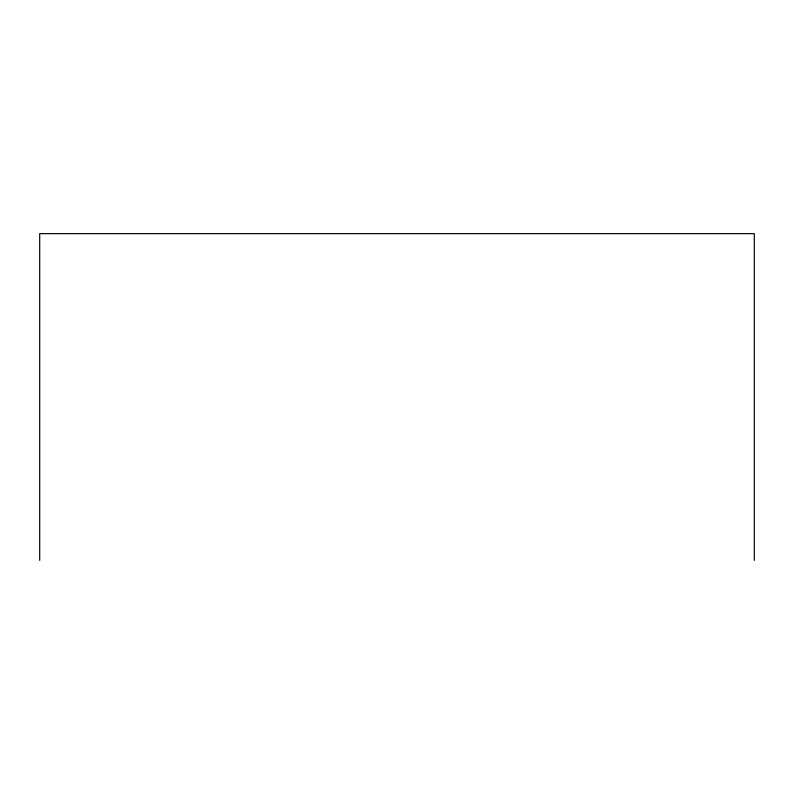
<?xml version="1.0" encoding="UTF-8"?>
<svg xmlns="http://www.w3.org/2000/svg" width="794" height="794" viewBox="0 0 794 794"><rect width="100%" height="100%" fill="white"/><g stroke="black" fill="none" stroke-linecap="round" stroke-linejoin="round"><path stroke-width="1.19" d="M754.3 560.356L754.3 233.644L39.7 233.644L39.7 560.356"/></g></svg>
